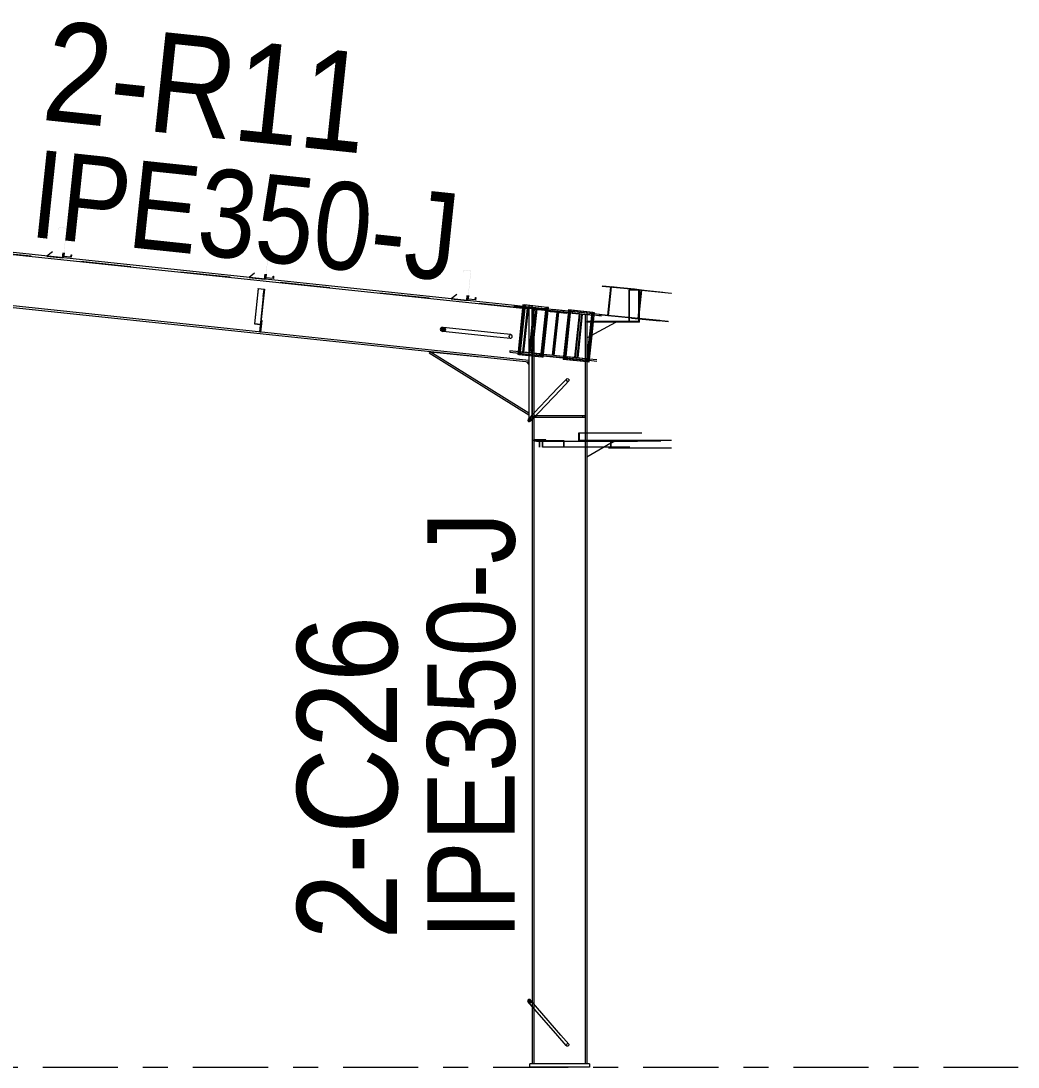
# Model space of a CAD drawing. Header units: millimetres. Extents: x -88 to 735, y -128 to 446.
# Drawn here: x 547.12 to 586.98, y 12.5 to 54.31 of the extents above; entities that cross this region are included whole.
import ezdxf

# ---------------------------------------------------------------- set-up
doc = ezdxf.new("R2010")
doc.units = ezdxf.units.MM
for name, pattern in [('XKITLINE00', [0]), ('XKITLINE02', [4, 2, -2]), ('XKITLINE03', [6, 3, -1, 1, -1])]:
    doc.linetypes.add(name, pattern=pattern)
for name, color, linetype, lineweight in [('Part', 2, 'Continuous', 0), ('PartMark', 7, 'Continuous', 0), ('S-grid', 1, 'Continuous', 0)]:
    doc.layers.add(name, color=color, linetype=linetype, lineweight=lineweight)
doc.styles.add('ARIAL', font='ARIAL.TTF')

# ---------------------------------------------------------------- blocks, each defined once
blk = doc.blocks.new('*A3')
at = {"layer": 'Part'}
blk.add_hatch(color=3, dxfattribs=at).paths.add_polyline_path([(549.124, 44.879), (549.133, 44.961), (549.144, 44.96), (549.134, 44.867), (548.824, 44.899), (548.942, 46.02), (548.653, 46.05), (548.645, 45.968), (548.633, 45.969), (548.643, 46.062), (548.954, 46.03), (548.836, 44.909)], flags=17)
blk = doc.blocks.new('*A4')
at = {"layer": 'Part'}
blk.add_hatch(color=3, dxfattribs=at).paths.add_polyline_path([(557.205, 44.027), (557.213, 44.109), (557.224, 44.108), (557.215, 44.014), (556.904, 44.047), (557.022, 45.167), (556.733, 45.198), (556.725, 45.116), (556.714, 45.117), (556.723, 45.21), (557.034, 45.177), (556.916, 44.057)], flags=17)
blk = doc.blocks.new('*A5')
at = {"layer": 'Part'}
blk.add_hatch(color=3, dxfattribs=at).paths.add_polyline_path([(565.285, 43.175), (565.293, 43.257), (565.305, 43.255), (565.295, 43.162), (564.984, 43.195), (565.102, 44.315), (564.814, 44.345), (564.805, 44.263), (564.794, 44.265), (564.804, 44.358), (565.114, 44.325), (564.996, 43.205)], flags=17)
blk = doc.blocks.new('*A6')
at = {"layer": 'Part'}
blk.add_hatch(color=3, dxfattribs=at).paths.add_polyline_path([(556.606, 43.603), (556.607, 43.618), (556.856, 43.592), (556.824, 43.291), (556.812, 43.292), (556.842, 43.578)], flags=17)
blk = doc.blocks.new('*A7')
at = {"layer": 'Part'}
blk.add_hatch(color=3, dxfattribs=at).paths.add_polyline_path([(568.571, 37.519), (568.571, 37.531), (568.842, 37.531), (568.842, 37.281), (568.829, 37.281), (568.829, 37.519)], flags=17)
blk = doc.blocks.new('*A8')
at = {"layer": 'Part'}
blk.add_hatch(color=3, dxfattribs=at).paths.add_polyline_path([(566.852, 42.878), (566.858, 42.934), (567.924, 42.822), (567.919, 42.766), (567.409, 42.82), (567.224, 41.067), (567.734, 41.013), (567.728, 40.957), (566.662, 41.07), (566.667, 41.126), (567.177, 41.072), (567.362, 42.825)], flags=17)
blk = doc.blocks.new('*A208')
at = {"layer": 'Part'}
blk.add_hatch(color=3, dxfattribs=at).paths.add_polyline_path([(570.362, 43.702), (570.364, 43.715), (570.719, 43.678), (570.598, 42.528), (570.243, 42.565), (570.244, 42.577), (570.585, 42.542), (570.704, 43.667)], flags=17)
blk = doc.blocks.new('*A209')
at = {"layer": 'Part'}
blk.add_hatch(color=3, dxfattribs=at).paths.add_polyline_path([(567.445, 38.43), (567.498, 38.427), (567.523, 38.385), (567.506, 38.33), (567.458, 38.294), (567.406, 38.297), (567.381, 38.339), (567.397, 38.394)], flags=17)
blk = doc.blocks.new('*A210')
at = {"layer": 'Part'}
blk.add_hatch(color=3, dxfattribs=at).paths.add_polyline_path([(567.472, 15.197), (567.515, 15.151), (567.52, 15.096), (567.485, 15.063), (567.431, 15.072), (567.389, 15.118), (567.383, 15.174), (567.418, 15.207)], flags=17)
blk = doc.blocks.new('*A213')
at = {"layer": 'Part'}
blk.add_hatch(color=3, dxfattribs=at).paths.add_polyline_path([(564.057, 42.041), (564.094, 42.008), (564.105, 41.968), (564.086, 41.931), (564.043, 41.906), (563.987, 41.902), (563.933, 41.918), (563.896, 41.951), (563.885, 41.991), (563.904, 42.028), (563.947, 42.053), (564.003, 42.057)], flags=17)
blk = doc.blocks.new('*A217')
at = {"layer": 'Part'}
blk.add_hatch(color=3, dxfattribs=at).paths.add_polyline_path([(569.433, 37.832), (569.433, 37.542), (570.719, 37.542), (570.719, 37.23), (570.612, 37.23), (570.612, 37.241), (570.706, 37.241), (570.706, 37.531), (569.42, 37.531), (569.42, 37.844), (569.527, 37.844), (569.527, 37.832)], flags=17)
blk = doc.blocks.new('*A218')
at = {"layer": 'Part'}
blk.add_hatch(color=3, dxfattribs=at).paths.add_polyline_path([(569.433, 37.832), (569.433, 37.542), (570.719, 37.542), (570.719, 37.23), (570.612, 37.23), (570.612, 37.241), (570.706, 37.241), (570.706, 37.531), (569.42, 37.531), (569.42, 37.844), (569.527, 37.844), (569.527, 37.832)], flags=17)
blk = doc.blocks.new('*A219')
at = {"layer": 'Part'}
blk.add_hatch(color=3, dxfattribs=at).paths.add_polyline_path([(565.285, 43.175), (565.293, 43.257), (565.305, 43.255), (565.295, 43.162), (564.984, 43.195), (565.102, 44.315), (564.814, 44.345), (564.805, 44.263), (564.794, 44.265), (564.804, 44.358), (565.114, 44.325), (564.996, 43.205)], flags=17)
blk = doc.blocks.new('*A220')
at = {"layer": 'Part'}
blk.add_hatch(color=3, dxfattribs=at).paths.add_polyline_path([(557.205, 44.027), (557.213, 44.109), (557.224, 44.108), (557.215, 44.014), (556.904, 44.047), (557.022, 45.167), (556.733, 45.198), (556.725, 45.116), (556.714, 45.117), (556.723, 45.21), (557.034, 45.177), (556.916, 44.057)], flags=17)
blk = doc.blocks.new('*A221')
at = {"layer": 'Part'}
blk.add_hatch(color=3, dxfattribs=at).paths.add_polyline_path([(549.124, 44.879), (549.133, 44.961), (549.144, 44.96), (549.134, 44.867), (548.824, 44.899), (548.942, 46.02), (548.653, 46.05), (548.645, 45.968), (548.633, 45.969), (548.643, 46.062), (548.954, 46.03), (548.836, 44.909)], flags=17)
blk = doc.blocks.new('*A627')
at = {"layer": 'S-grid', "color": 1, "linetype": 'XKITLINE03', "lineweight": 0}
blk.add_line((-10, 12.5), (586.98, 12.5), dxfattribs=at)
blk = doc.blocks.new('*A635')
at = {"layer": 'Part', "color": 2, "linetype": 'XKITLINE00', "lineweight": 0}
for p, q in [((548.824, 44.899), (548.838, 45.036)), ((549.134, 44.867), (548.824, 44.899)), ((548.849, 45.035), (548.836, 44.909)), ((548.836, 44.909), (549.124, 44.879)), ((549.124, 44.879), (549.133, 44.961)), ((549.133, 44.961), (549.144, 44.96)), ((549.144, 44.96), (549.134, 44.867))]:
    blk.add_line(p, q, dxfattribs=at)
blk = doc.blocks.new('*A636')
at = {"layer": 'Part', "color": 2, "linetype": 'XKITLINE00', "lineweight": 0}
for p, q in [((556.904, 44.047), (556.918, 44.184)), ((557.215, 44.014), (556.904, 44.047)), ((556.929, 44.183), (556.916, 44.057)), ((556.916, 44.057), (557.205, 44.027)), ((557.205, 44.027), (557.213, 44.109)), ((557.213, 44.109), (557.224, 44.108)), ((557.224, 44.108), (557.215, 44.014))]:
    blk.add_line(p, q, dxfattribs=at)
blk = doc.blocks.new('*A637')
at = {"layer": 'Part', "color": 7, "linetype": 'XKITLINE02', "lineweight": 0}
for p, q in [((567.562, 42.797), (567.562, 40.912)), ((569.681, 42.574), (567.562, 42.797)), ((567.631, 42.79), (567.631, 40.905)), ((567.562, 38.567), (567.562, 38.389)), ((567.631, 38.638), (567.631, 38.461)), ((569.681, 37.844), (569.681, 37.531)), ((569.75, 37.844), (569.75, 37.531)), ((567.562, 15.096), (567.562, 14.918)), ((567.631, 15.017), (567.631, 14.839)), ((569.75, 12.625), (567.562, 12.625))]:
    blk.add_line(p, q, dxfattribs=at)
at = {"layer": 'Part', "color": 2, "linetype": 'XKITLINE00', "lineweight": 0}
for p, q in [((569.681, 42.574), (569.681, 37.844)), ((569.75, 42.567), (569.681, 42.574)), ((569.75, 42.567), (569.75, 37.844)), ((567.562, 40.912), (567.562, 38.567)), ((567.631, 40.905), (567.631, 38.638)), ((567.562, 38.389), (567.562, 15.096)), ((567.631, 38.461), (567.631, 15.017)), ((569.681, 37.531), (569.681, 12.625)), ((569.75, 37.531), (569.75, 12.625)), ((567.562, 14.918), (567.562, 12.625)), ((567.631, 14.839), (567.631, 12.625))]:
    blk.add_line(p, q, dxfattribs=at)
blk = doc.blocks.new('*A638')
at = {"layer": 'Part', "color": 2, "linetype": 'XKITLINE00', "lineweight": 0}
for p, q in [((569.84375, 12.625), (567.46875, 12.625)), ((567.46875, 12.5), (567.46875, 12.625)), ((569.84375, 12.625), (569.84375, 12.5)), ((569.84375, 12.5), (567.46875, 12.5))]:
    blk.add_line(p, q, dxfattribs=at)
blk = doc.blocks.new('*A639')
at = {"layer": 'Part', "color": 2, "linetype": 'XKITLINE00', "lineweight": 0}
for p, q in [((564.984, 43.195), (564.998, 43.332)), ((565.295, 43.162), (564.984, 43.195)), ((565.01, 43.33), (564.996, 43.205)), ((564.996, 43.205), (565.285, 43.175)), ((565.285, 43.175), (565.293, 43.257)), ((565.293, 43.257), (565.305, 43.255)), ((565.305, 43.255), (565.295, 43.162))]:
    blk.add_line(p, q, dxfattribs=at)
blk = doc.blocks.new('*A640')
at = {"layer": 'Part', "color": 7, "linetype": 'XKITLINE02', "lineweight": 0}
for p, q in [((556.703, 42.14), (556.724, 42.344)), ((556.706, 41.875), (556.675, 41.878)), ((556.685, 41.971), (556.716, 41.968))]:
    blk.add_line(p, q, dxfattribs=at)
at = {"layer": 'Part', "color": 2, "linetype": 'XKITLINE00', "lineweight": 0}
for p, q in [((556.755, 42.341), (556.706, 41.875)), ((556.724, 42.344), (556.755, 42.341)), ((556.675, 41.878), (556.703, 42.14))]:
    blk.add_line(p, q, dxfattribs=at)
blk = doc.blocks.new('*A641')
at = {"layer": 'Part', "color": 7, "linetype": 'XKITLINE02', "lineweight": 0}
for p, q in [((556.724, 42.344), (556.675, 41.878)), ((556.706, 41.875), (556.755, 42.341)), ((556.755, 42.341), (556.724, 42.344)), ((556.675, 41.878), (556.706, 41.875)), ((556.685, 41.971), (556.716, 41.968))]:
    blk.add_line(p, q, dxfattribs=at)
blk = doc.blocks.new('*A642')
at = {"layer": 'Part', "color": 7, "linetype": 'XKITLINE02', "lineweight": 0}
for p, q in [((556.607, 43.618), (556.458, 42.207)), ((556.842, 43.578), (556.674, 41.987)), ((556.686, 41.986), (556.856, 43.592)), ((556.458, 42.207), (556.694, 42.182)), ((556.459, 42.218), (556.708, 42.191)), ((556.674, 41.987), (556.686, 41.986))]:
    blk.add_line(p, q, dxfattribs=at)
blk = doc.blocks.new('*A643')
at = {"layer": 'Part', "color": 2, "linetype": 'XKITLINE00', "lineweight": 0}
for p, q in [((556.606, 43.603), (556.458, 42.207)), ((556.606, 43.603), (556.607, 43.618)), ((556.842, 43.578), (556.606, 43.603)), ((556.607, 43.618), (556.856, 43.592)), ((556.856, 43.592), (556.703, 42.14)), ((556.812, 43.292), (556.842, 43.578)), ((556.812, 43.292), (556.674, 41.987)), ((556.812, 43.292), (556.824, 43.291)), ((556.458, 42.207), (556.694, 42.182)), ((556.674, 41.987), (556.686, 41.986))]:
    blk.add_line(p, q, dxfattribs=at)
at = {"layer": 'Part', "color": 7, "linetype": 'XKITLINE02', "lineweight": 0}
for p, q in [((556.459, 42.218), (556.708, 42.191)), ((556.686, 41.986), (556.703, 42.14))]:
    blk.add_line(p, q, dxfattribs=at)
blk = doc.blocks.new('*A644')
at = {"layer": 'Part', "color": 2, "linetype": 'XKITLINE00', "lineweight": 0}
blk.add_line((556.464, 44.232), (556.245, 44.054), dxfattribs=at)
at = {"layer": 'Part', "color": 7, "linetype": 'XKITLINE02', "lineweight": 0}
for p, q in [((556.245, 44.054), (556.866, 43.988)), ((556.866, 43.988), (556.887, 44.187))]:
    blk.add_line(p, q, dxfattribs=at)
blk = doc.blocks.new('*A645')
at = {"layer": 'Part', "color": 2, "linetype": 'XKITLINE00', "lineweight": 0}
for p, q in [((556.887, 44.187), (556.866, 43.988)), ((556.904, 44.047), (556.897, 43.985))]:
    blk.add_line(p, q, dxfattribs=at)
at = {"layer": 'Part', "color": 7, "linetype": 'XKITLINE02', "lineweight": 0}
for p, q in [((556.897, 43.985), (556.866, 43.988)), ((556.904, 44.047), (556.918, 44.184))]:
    blk.add_line(p, q, dxfattribs=at)
blk = doc.blocks.new('*A646')
at = {"layer": 'Part', "color": 2, "linetype": 'XKITLINE00', "lineweight": 0}
for p, q in [((563.485, 41.091), (563.448, 41.032)), ((567.425, 38.55), (563.448, 41.032)), ((567.425, 38.631), (563.485, 41.091)), ((567.334, 40.685), (567.425, 40.584))]:
    blk.add_line(p, q, dxfattribs=at)
at = {"layer": 'Part', "color": 7, "linetype": 'XKITLINE02', "lineweight": 0}
for p, q in [((563.485, 41.091), (567.334, 40.685)), ((567.425, 40.584), (567.425, 38.55))]:
    blk.add_line(p, q, dxfattribs=at)
blk = doc.blocks.new('*A647')
at = {"layer": 'Part', "color": 7, "linetype": 'XKITLINE02', "lineweight": 0}
for p, q in [((567.425, 42.937), (567.425, 40.744)), ((567.425, 42.937), (567.428, 42.937)), ((567.428, 42.937), (567.425, 42.937)), ((567.55, 42.924), (567.55, 40.913)), ((567.55, 38.554), (567.55, 38.437)), ((567.55, 38.437), (567.438, 38.437))]:
    blk.add_line(p, q, dxfattribs=at)
at = {"layer": 'Part', "color": 2, "linetype": 'XKITLINE00', "lineweight": 0}
for p, q in [((567.428, 42.937), (567.55, 42.937)), ((567.55, 42.937), (567.55, 42.924)), ((567.425, 40.926), (567.425, 38.437)), ((567.55, 40.913), (567.55, 38.554)), ((567.438, 38.437), (567.425, 38.437))]:
    blk.add_line(p, q, dxfattribs=at)
blk = doc.blocks.new('*A648')
at = {"layer": 'Part', "color": 7, "linetype": 'XKITLINE02', "lineweight": 0}
for p, q in [((567.241, 42.957), (567.032, 40.968)), ((567.077, 40.963), (567.287, 42.952)), ((568.159, 42.86), (567.241, 42.957)), ((567.949, 40.871), (567.032, 40.968))]:
    blk.add_line(p, q, dxfattribs=at)
at = {"layer": 'Part', "color": 2, "linetype": 'XKITLINE00', "lineweight": 0}
for p, q in [((567.955, 40.87), (568.165, 42.859)), ((568.001, 40.866), (568.211, 42.855)), ((568.211, 42.855), (568.159, 42.86)), ((568.001, 40.866), (567.949, 40.871))]:
    blk.add_line(p, q, dxfattribs=at)
blk = doc.blocks.new('*A649')
at = {"layer": 'Part', "color": 2, "linetype": 'XKITLINE00', "lineweight": 0}
for p, q in [((567.178, 42.844), (566.993, 41.091)), ((567.19, 42.962), (567.184, 42.9)), ((568.159, 42.86), (567.19, 42.962)), ((567.904, 40.876), (568.114, 42.865)), ((567.949, 40.871), (568.159, 42.86)), ((566.987, 41.035), (566.98, 40.973)), ((567.949, 40.871), (566.98, 40.973))]:
    blk.add_line(p, q, dxfattribs=at)
at = {"layer": 'Part', "color": 7, "linetype": 'XKITLINE02', "lineweight": 0}
for p, q in [((567.026, 40.968), (567.235, 42.957)), ((567.184, 42.9), (567.178, 42.844)), ((566.993, 41.091), (566.987, 41.035))]:
    blk.add_line(p, q, dxfattribs=at)
blk = doc.blocks.new('*A650')
at = {"layer": 'Part', "color": 2, "linetype": 'XKITLINE00', "lineweight": 0}
for p, q in [((568.1, 37.562), (567.631, 37.562)), ((567.866, 37.531), (567.631, 37.531)), ((568.1, 37.531), (568.1, 37.562))]:
    blk.add_line(p, q, dxfattribs=at)
at = {"layer": 'Part', "color": 7, "linetype": 'XKITLINE02', "lineweight": 0}
for p, q in [((567.631, 37.531), (567.631, 37.562)), ((567.725, 37.531), (567.725, 37.562)), ((568.1, 37.531), (567.866, 37.531))]:
    blk.add_line(p, q, dxfattribs=at)
blk = doc.blocks.new('*A651')
at = {"layer": 'Part', "color": 7, "linetype": 'XKITLINE02', "lineweight": 0}
for p, q in [((568.1, 37.562), (567.631, 37.562)), ((567.631, 37.562), (567.631, 37.531)), ((567.631, 37.531), (568.1, 37.531)), ((567.725, 37.531), (567.725, 37.562)), ((568.1, 37.531), (568.1, 37.562))]:
    blk.add_line(p, q, dxfattribs=at)
blk = doc.blocks.new('*A652')
at = {"layer": 'Part', "color": 7, "linetype": 'XKITLINE02', "lineweight": 0}
for p, q in [((567.328, 42.828), (567.334, 42.884)), ((568.198, 42.737), (567.328, 42.828)), ((568.204, 42.792), (567.334, 42.884)), ((567.534, 41.034), (567.718, 42.787)), ((567.569, 41.031), (567.754, 42.783)), ((567.743, 42.785), (567.748, 42.84)), ((568.144, 42.742), (568.15, 42.798)), ((568.249, 42.693), (568.253, 42.731)), ((568.295, 42.689), (568.249, 42.693)), ((568.372, 40.946), (568.553, 42.661)), ((567.144, 41.075), (567.138, 41.02)), ((567.138, 41.02), (568.007, 40.928)), ((568.013, 40.984), (567.144, 41.075)), ((567.857, 40.944), (567.862, 41)), ((567.953, 40.934), (567.959, 40.989))]:
    blk.add_line(p, q, dxfattribs=at)
at = {"layer": 'Part', "color": 2, "linetype": 'XKITLINE00', "lineweight": 0}
for p, q in [((568.809, 42.672), (568.198, 42.737)), ((568.815, 42.728), (568.204, 42.792)), ((568.295, 42.689), (568.299, 42.726)), ((568.6, 42.656), (568.295, 42.689)), ((568.419, 40.941), (568.6, 42.656)), ((568.809, 42.672), (568.815, 42.728)), ((568.929, 40.887), (568.013, 40.984)), ((568.923, 40.831), (568.007, 40.928)), ((568.929, 40.887), (568.923, 40.831))]:
    blk.add_line(p, q, dxfattribs=at)
blk = doc.blocks.new('*A653')
at = {"layer": 'Part', "color": 7, "linetype": 'XKITLINE02', "lineweight": 0}
for p, q in [((568.382, 42.774), (568.376, 42.718)), ((568.376, 42.718), (569.751, 42.573)), ((569.757, 42.629), (568.382, 42.774)), ((568.397, 40.943), (568.578, 42.659)), ((568.443, 40.938), (568.624, 42.654)), ((568.929, 42.622), (568.578, 42.659)), ((568.882, 42.627), (568.886, 42.664)), ((568.932, 42.659), (568.929, 42.622)), ((569.055, 42.646), (569.061, 42.702)), ((569.442, 42.605), (569.448, 42.661)), ((569.26, 40.852), (569.445, 42.605)), ((569.295, 40.848), (569.48, 42.601)), ((567.887, 40.997), (567.881, 40.941)), ((569.685, 40.807), (567.887, 40.997)), ((567.881, 40.941), (569.679, 40.751)), ((568.864, 40.837), (568.87, 40.893)), ((568.947, 40.829), (568.953, 40.885)), ((569.679, 40.751), (569.685, 40.807))]:
    blk.add_line(p, q, dxfattribs=at)
at = {"layer": 'Part', "color": 2, "linetype": 'XKITLINE00', "lineweight": 0}
for p, q in [((569.87, 42.56), (569.751, 42.573)), ((569.876, 42.616), (569.757, 42.629)), ((569.87, 42.56), (569.876, 42.616))]:
    blk.add_line(p, q, dxfattribs=at)
blk = doc.blocks.new('*A654')
at = {"layer": 'Part', "color": 2, "linetype": 'XKITLINE00', "lineweight": 0}
for p, q in [((567.756, 37.531), (567.756, 37.519)), ((567.756, 37.519), (568.571, 37.519)), ((568.842, 37.531), (567.866, 37.531)), ((567.975, 37.281), (567.975, 37.519)), ((568.842, 37.281), (567.975, 37.281)), ((568.571, 37.519), (568.571, 37.531)), ((568.829, 37.519), (568.571, 37.519)), ((568.829, 37.281), (568.829, 37.519)), ((568.842, 37.281), (568.842, 37.531))]:
    blk.add_line(p, q, dxfattribs=at)
at = {"layer": 'Part', "color": 7, "linetype": 'XKITLINE02', "lineweight": 0}
for p, q in [((567.866, 37.531), (567.756, 37.531)), ((567.987, 37.281), (567.987, 37.531))]:
    blk.add_line(p, q, dxfattribs=at)
blk = doc.blocks.new('*A655')
at = {"layer": 'Part', "color": 7, "linetype": 'XKITLINE02', "lineweight": 0}
for p, q in [((567.734, 37.531), (567.734, 37.519)), ((571.466, 37.531), (567.734, 37.531)), ((567.734, 37.519), (571.44, 37.519)), ((567.851, 37.519), (567.851, 37.281)), ((567.851, 37.281), (567.857, 37.281)), ((570.452, 37.281), (567.851, 37.281)), ((567.857, 37.281), (567.857, 37.531)), ((571.466, 37.281), (570.706, 37.281))]:
    blk.add_line(p, q, dxfattribs=at)
at = {"layer": 'Part', "color": 2, "linetype": 'XKITLINE00', "lineweight": 0}
blk.add_line((570.706, 37.281), (570.452, 37.281), dxfattribs=at)
blk = doc.blocks.new('*A656')
at = {"layer": 'Part', "color": 7, "linetype": 'XKITLINE02', "lineweight": 0}
for p, q in [((567.569, 42.859), (567.563, 42.797)), ((567.563, 42.797), (568.298, 42.72)), ((568.815, 42.728), (567.569, 42.859))]:
    blk.add_line(p, q, dxfattribs=at)
at = {"layer": 'Part', "color": 2, "linetype": 'XKITLINE00', "lineweight": 0}
for p, q in [((569.75, 42.567), (568.298, 42.72)), ((569.757, 42.629), (568.815, 42.728)), ((569.75, 42.567), (569.757, 42.629))]:
    blk.add_line(p, q, dxfattribs=at)
blk = doc.blocks.new('*A657')
at = {"layer": 'Part', "color": 7, "linetype": 'XKITLINE02', "lineweight": 0}
for p, q in [((567.631, 38.464), (567.631, 38.527)), ((567.694, 38.527), (567.631, 38.527)), ((567.725, 38.464), (567.725, 38.527)), ((569.587, 38.464), (569.587, 38.527)), ((569.681, 38.527), (569.681, 38.464)), ((567.634, 38.464), (567.631, 38.464))]:
    blk.add_line(p, q, dxfattribs=at)
at = {"layer": 'Part', "color": 2, "linetype": 'XKITLINE00', "lineweight": 0}
for p, q in [((569.681, 38.527), (567.694, 38.527)), ((569.681, 38.464), (567.634, 38.464))]:
    blk.add_line(p, q, dxfattribs=at)
blk = doc.blocks.new('*A658')
at = {"layer": 'Part', "color": 7, "linetype": 'XKITLINE02', "lineweight": 0}
for p, q in [((569.681, 38.527), (567.631, 38.527)), ((567.631, 38.527), (567.631, 38.464)), ((567.725, 38.464), (567.725, 38.527)), ((569.587, 38.464), (569.587, 38.527)), ((569.681, 38.464), (569.681, 38.527)), ((569.681, 38.464), (567.631, 38.464))]:
    blk.add_line(p, q, dxfattribs=at)
blk = doc.blocks.new('*A659')
at = {"layer": 'Part', "color": 7, "linetype": 'XKITLINE02', "lineweight": 0}
for p, q in [((569.006, 42.708), (568.803, 40.781)), ((568.848, 40.776), (569.058, 42.765)), ((569.898, 42.298), (569.833, 41.687)), ((569.943, 42.298), (569.882, 41.714)), ((569.75, 40.681), (568.803, 40.781)), ((569.75, 40.9), (569.727, 40.684))]:
    blk.add_line(p, q, dxfattribs=at)
at = {"layer": 'Part', "color": 2, "linetype": 'XKITLINE00', "lineweight": 0}
for p, q in [((569.013, 42.77), (569.006, 42.708)), ((569.013, 42.77), (569.982, 42.668)), ((569.937, 42.672), (569.898, 42.298)), ((569.982, 42.668), (569.943, 42.298)), ((569.833, 41.687), (569.75, 40.9)), ((569.882, 41.714), (569.772, 40.679)), ((569.772, 40.679), (569.75, 40.681))]:
    blk.add_line(p, q, dxfattribs=at)
blk = doc.blocks.new('*A660')
at = {"layer": 'Part', "color": 7, "linetype": 'XKITLINE02', "lineweight": 0}
for p, q in [((568.855, 40.776), (569.064, 42.765)), ((568.9, 40.771), (569.11, 42.76)), ((569.064, 42.765), (569.982, 42.668)), ((569.949, 42.298), (569.888, 41.717)), ((569.995, 42.298), (569.937, 41.744)), ((569.772, 40.679), (568.855, 40.776))]:
    blk.add_line(p, q, dxfattribs=at)
at = {"layer": 'Part', "color": 2, "linetype": 'XKITLINE00', "lineweight": 0}
for p, q in [((569.988, 42.667), (569.949, 42.298)), ((569.982, 42.668), (570.033, 42.662)), ((570.033, 42.662), (569.995, 42.298)), ((569.888, 41.717), (569.778, 40.678)), ((569.937, 41.744), (569.824, 40.673)), ((569.824, 40.673), (569.772, 40.679))]:
    blk.add_line(p, q, dxfattribs=at)
blk = doc.blocks.new('*A661')
at = {"layer": 'Part', "color": 7, "linetype": 'XKITLINE02', "lineweight": 0}
for p, q in [((571.765, 37.531), (569.75, 37.531)), ((569.75, 37.531), (569.75, 37.5)), ((571.765, 37.5), (570.706, 37.5)), ((570.732, 37.5), (570.732, 37.531)), ((571.372, 37.5), (571.372, 37.531)), ((571.765, 37.5), (571.765, 37.531))]:
    blk.add_line(p, q, dxfattribs=at)
at = {"layer": 'Part', "color": 2, "linetype": 'XKITLINE00', "lineweight": 0}
for p, q in [((570.706, 37.5), (569.75, 37.5)), ((570.523, 37.5), (570.523, 37.531))]:
    blk.add_line(p, q, dxfattribs=at)
blk = doc.blocks.new('*A662')
at = {"layer": 'Part', "color": 7, "linetype": 'XKITLINE02', "lineweight": 0}
for p, q in [((569.75, 37.5), (569.75, 36.875)), ((570.831, 37.5), (569.75, 37.5)), ((570.706, 37.428), (570.831, 37.5))]:
    blk.add_line(p, q, dxfattribs=at)
at = {"layer": 'Part', "color": 2, "linetype": 'XKITLINE00', "lineweight": 0}
blk.add_line((570.706, 37.428), (569.75, 36.875), dxfattribs=at)
blk = doc.blocks.new('*A663')
at = {"layer": 'Part', "color": 2, "linetype": 'XKITLINE00', "lineweight": 0}
for p, q in [((571.847, 43.545), (571.427, 43.545)), ((571.427, 43.545), (571.427, 42.298)), ((571.454, 42.298), (571.454, 43.545)), ((571.847, 42.298), (571.847, 43.545)), ((571.427, 42.298), (571.847, 42.298))]:
    blk.add_line(p, q, dxfattribs=at)
at = {"layer": 'Part', "color": 7, "linetype": 'XKITLINE02', "lineweight": 0}
blk.add_line((571.82, 42.298), (571.82, 43.545), dxfattribs=at)
blk = doc.blocks.new('*A664')
at = {"layer": 'Part', "color": 2, "linetype": 'XKITLINE00', "lineweight": 0}
blk.add_line((569.75, 41.642), (570.898, 42.267), dxfattribs=at)
at = {"layer": 'Part', "color": 7, "linetype": 'XKITLINE02', "lineweight": 0}
for p, q in [((569.75, 42.267), (569.75, 41.642)), ((570.898, 42.267), (569.75, 42.267)), ((570.898, 42.267), (570.898, 42.267)), ((570.898, 42.267), (570.898, 42.267))]:
    blk.add_line(p, q, dxfattribs=at)
blk = doc.blocks.new('*A665')
at = {"layer": 'Part', "color": 2, "linetype": 'XKITLINE00', "lineweight": 0}
for p, q in [((571.847, 42.298), (569.75, 42.298)), ((571.847, 42.267), (569.75, 42.267)), ((570.523, 42.267), (570.523, 42.298)), ((571.454, 42.267), (571.454, 42.298)), ((571.847, 42.267), (571.847, 42.298))]:
    blk.add_line(p, q, dxfattribs=at)
at = {"layer": 'Part', "color": 7, "linetype": 'XKITLINE02', "lineweight": 0}
for p, q in [((569.75, 42.298), (569.75, 42.267)), ((569.75, 42.267), (569.75, 42.298)), ((570.732, 42.267), (570.732, 42.298))]:
    blk.add_line(p, q, dxfattribs=at)
blk = doc.blocks.new('*A666')
at = {"layer": 'Part', "color": 2, "linetype": 'XKITLINE00', "lineweight": 0}
for p, q in [((564.967, 43.335), (564.946, 43.136)), ((564.984, 43.195), (564.977, 43.133))]:
    blk.add_line(p, q, dxfattribs=at)
at = {"layer": 'Part', "color": 7, "linetype": 'XKITLINE02', "lineweight": 0}
for p, q in [((564.977, 43.133), (564.946, 43.136)), ((564.984, 43.195), (564.998, 43.332))]:
    blk.add_line(p, q, dxfattribs=at)
blk = doc.blocks.new('*A667')
at = {"layer": 'Part', "color": 2, "linetype": 'XKITLINE00', "lineweight": 0}
blk.add_line((564.545, 43.38), (564.325, 43.202), dxfattribs=at)
at = {"layer": 'Part', "color": 7, "linetype": 'XKITLINE02', "lineweight": 0}
for p, q in [((564.325, 43.202), (564.946, 43.136)), ((564.946, 43.136), (564.967, 43.335))]:
    blk.add_line(p, q, dxfattribs=at)
blk = doc.blocks.new('*A668')
at = {"layer": 'Part', "color": 2, "linetype": 'XKITLINE00', "lineweight": 0}
for p, q in [((566.852, 42.878), (566.858, 42.934)), ((567.362, 42.825), (566.852, 42.878)), ((566.858, 42.934), (568.053, 42.808)), ((567.362, 42.825), (567.177, 41.072)), ((567.224, 41.067), (567.409, 42.82)), ((568.047, 42.752), (567.409, 42.82)), ((567.472, 41.041), (567.657, 42.794)), ((567.919, 42.766), (567.924, 42.822)), ((568.053, 42.808), (568.047, 42.752)), ((566.667, 41.126), (566.662, 41.07)), ((566.662, 41.07), (567.856, 40.944)), ((567.177, 41.072), (566.667, 41.126)), ((567.862, 41), (567.224, 41.067)), ((567.728, 40.957), (567.734, 41.013)), ((567.856, 40.944), (567.862, 41))]:
    blk.add_line(p, q, dxfattribs=at)
at = {"layer": 'Part', "color": 7, "linetype": 'XKITLINE02', "lineweight": 0}
for p, q in [((567.232, 42.838), (567.238, 42.894)), ((567.409, 42.82), (567.362, 42.825)), ((567.437, 41.044), (567.622, 42.797)), ((567.041, 41.03), (567.047, 41.086)), ((567.177, 41.072), (567.224, 41.067)), ((567.856, 40.944), (567.728, 40.957))]:
    blk.add_line(p, q, dxfattribs=at)
blk = doc.blocks.new('*A1037')
at = {"layer": 'Part', "color": 2, "linetype": 'XKITLINE00', "lineweight": 0}
for p, q in [((566.858, 42.934), (520.325, 47.843)), ((520.325, 47.773), (567.176, 42.832)), ((567.425, 40.744), (520.325, 45.712)), ((567.425, 40.675), (520.325, 45.643))]:
    blk.add_line(p, q, dxfattribs=at)
at = {"layer": 'Part', "color": 7, "linetype": 'XKITLINE02', "lineweight": 0}
for p, q in [((520.325, 47.843), (520.325, 45.643)), ((567.425, 42.805), (520.325, 47.773)), ((567.425, 42.875), (566.858, 42.934)), ((567.425, 42.875), (567.425, 40.675))]:
    blk.add_line(p, q, dxfattribs=at)
blk = doc.blocks.new('*A1069')
at = {"layer": 'Part', "color": 2, "linetype": 'XKITLINE00', "lineweight": 0}
blk.add_line((548.384, 45.084), (548.164, 44.906), dxfattribs=at)
at = {"layer": 'Part', "color": 7, "linetype": 'XKITLINE02', "lineweight": 0}
for p, q in [((548.164, 44.906), (548.786, 44.841)), ((548.786, 44.841), (548.807, 45.039))]:
    blk.add_line(p, q, dxfattribs=at)
blk = doc.blocks.new('*A1070')
at = {"layer": 'Part', "color": 2, "linetype": 'XKITLINE00', "lineweight": 0}
for p, q in [((548.807, 45.039), (548.786, 44.841)), ((548.824, 44.899), (548.817, 44.837))]:
    blk.add_line(p, q, dxfattribs=at)
at = {"layer": 'Part', "color": 7, "linetype": 'XKITLINE02', "lineweight": 0}
for p, q in [((548.817, 44.837), (548.786, 44.841)), ((548.824, 44.899), (548.838, 45.036))]:
    blk.add_line(p, q, dxfattribs=at)
blk = doc.blocks.new('*A1278')
at = {"layer": 'Part', "color": 7, "linetype": 'XKITLINE02', "lineweight": 0}
for p, q in [((571.655, 43.583), (571.654, 43.572)), ((571.654, 43.572), (571.915, 43.544)), ((572.777, 43.456), (571.654, 43.572)), ((571.915, 43.544), (571.796, 42.419)), ((573.119, 43.42), (571.915, 43.544)), ((571.847, 42.795), (571.806, 42.405)), ((571.536, 42.446), (571.534, 42.434)), ((571.534, 42.434), (571.806, 42.405)), ((571.534, 42.434), (572.657, 42.318)), ((571.796, 42.419), (571.536, 42.446)), ((572.659, 42.331), (571.536, 42.446)), ((573, 42.295), (571.796, 42.419)), ((571.847, 42.401), (571.806, 42.405))]:
    blk.add_line(p, q, dxfattribs=at)
at = {"layer": 'Part', "color": 2, "linetype": 'XKITLINE00', "lineweight": 0}
for p, q in [((571.927, 43.555), (571.655, 43.584)), ((571.655, 43.584), (571.655, 43.583)), ((571.655, 43.584), (572.779, 43.468)), ((571.927, 43.555), (571.847, 42.795)), ((571.927, 43.555), (573.134, 43.431)), ((573.013, 42.281), (571.847, 42.401))]:
    blk.add_line(p, q, dxfattribs=at)
blk = doc.blocks.new('*A1279')
at = {"layer": 'Part', "color": 2, "linetype": 'XKITLINE00', "lineweight": 0}
for p, q in [((570.362, 43.702), (570.364, 43.715)), ((570.704, 43.667), (570.362, 43.702)), ((571.655, 43.584), (570.364, 43.715)), ((570.364, 43.715), (570.719, 43.678)), ((570.585, 42.542), (570.704, 43.667)), ((570.719, 43.678), (570.598, 42.528)), ((571.927, 43.555), (570.719, 43.678)), ((571.655, 43.584), (571.927, 43.555)), ((571.927, 43.555), (571.847, 42.792)), ((570.243, 42.565), (570.244, 42.577)), ((570.598, 42.528), (570.243, 42.565)), ((570.585, 42.543), (570.244, 42.577)), ((570.244, 42.577), (570.585, 42.542)), ((571.427, 42.444), (570.598, 42.528))]:
    blk.add_line(p, q, dxfattribs=at)
at = {"layer": 'Part', "color": 7, "linetype": 'XKITLINE02', "lineweight": 0}
for p, q in [((571.654, 43.572), (570.362, 43.702)), ((571.915, 43.544), (570.704, 43.667)), ((571.654, 43.572), (571.655, 43.584)), ((571.915, 43.544), (571.654, 43.572)), ((571.797, 42.419), (571.915, 43.544)), ((571.847, 42.792), (571.807, 42.405)), ((571.535, 42.434), (570.243, 42.565)), ((571.536, 42.446), (570.585, 42.543)), ((571.797, 42.419), (570.585, 42.542)), ((571.807, 42.405), (571.427, 42.444)), ((571.535, 42.434), (571.536, 42.446)), ((571.807, 42.405), (571.535, 42.434)), ((571.536, 42.446), (571.797, 42.419))]:
    blk.add_line(p, q, dxfattribs=at)
blk = doc.blocks.new('*A1280')
at = {"layer": 'Part', "color": 7, "linetype": 'XKITLINE02', "lineweight": 0}
for p, q in [((569.157, 42.692), (569.151, 42.636)), ((570.027, 42.6), (569.157, 42.692)), ((569.151, 42.636), (570.021, 42.544)), ((569.357, 40.842), (569.541, 42.595)), ((569.392, 40.838), (569.577, 42.591)), ((569.967, 42.55), (569.973, 42.606)), ((570.339, 42.567), (570.244, 42.577)), ((568.967, 40.883), (568.961, 40.827)), ((569.83, 40.736), (568.961, 40.827)), ((569.836, 40.791), (568.967, 40.883)), ((569.776, 40.741), (569.782, 40.797))]:
    blk.add_line(p, q, dxfattribs=at)
at = {"layer": 'Part', "color": 2, "linetype": 'XKITLINE00', "lineweight": 0}
for p, q in [((570.333, 42.511), (570.021, 42.544)), ((570.244, 42.577), (570.027, 42.6)), ((570.142, 40.703), (569.83, 40.736)), ((570.148, 40.759), (569.836, 40.791))]:
    blk.add_line(p, q, dxfattribs=at)
blk = doc.blocks.new('*A1281')
at = {"layer": 'Part', "color": 7, "linetype": 'XKITLINE02', "lineweight": 0}
for p, q in [((568.929, 39.993), (568.59, 39.639)), ((569.03, 39.921), (568.699, 39.575)), ((568.926, 39.952), (568.929, 39.993)), ((568.955, 39.914), (568.926, 39.952)), ((568.929, 39.993), (568.961, 40.013)), ((568.998, 39.901), (568.955, 39.914)), ((568.961, 40.013), (569.004, 40)), ((569.03, 39.921), (568.998, 39.901)), ((569.004, 40), (569.033, 39.962)), ((569.033, 39.962), (569.03, 39.921))]:
    blk.add_line(p, q, dxfattribs=at)
at = {"layer": 'Part', "color": 2, "linetype": 'XKITLINE00', "lineweight": 0}
for p, q in [((568.59, 39.639), (567.397, 38.394)), ((568.699, 39.575), (567.506, 38.33)), ((567.397, 38.394), (567.381, 38.339)), ((567.381, 38.339), (567.406, 38.297)), ((567.445, 38.43), (567.397, 38.394)), ((567.406, 38.297), (567.458, 38.294)), ((567.498, 38.427), (567.445, 38.43)), ((567.458, 38.294), (567.506, 38.33)), ((567.523, 38.385), (567.498, 38.427)), ((567.506, 38.33), (567.523, 38.385))]:
    blk.add_line(p, q, dxfattribs=at)
blk = doc.blocks.new('*A1282')
at = {"layer": 'Part', "color": 2, "linetype": 'XKITLINE00', "lineweight": 0}
for p, q in [((567.418, 15.207), (567.383, 15.174)), ((567.383, 15.174), (567.389, 15.118)), ((568.581, 13.747), (567.389, 15.118)), ((567.389, 15.118), (567.431, 15.072)), ((567.472, 15.197), (567.418, 15.207)), ((567.431, 15.072), (567.485, 15.063)), ((567.515, 15.151), (567.472, 15.197)), ((567.485, 15.063), (567.52, 15.096)), ((568.707, 13.781), (567.515, 15.151)), ((567.52, 15.096), (567.515, 15.151))]:
    blk.add_line(p, q, dxfattribs=at)
at = {"layer": 'Part', "color": 7, "linetype": 'XKITLINE02', "lineweight": 0}
for p, q in [((568.917, 13.361), (568.581, 13.747)), ((569.028, 13.412), (568.707, 13.781)), ((568.917, 13.361), (568.925, 13.402)), ((568.925, 13.402), (568.96, 13.435)), ((568.96, 13.435), (569.003, 13.439)), ((569.003, 13.439), (569.028, 13.412)), ((569.028, 13.412), (569.021, 13.37)), ((568.943, 13.334), (568.917, 13.361)), ((568.986, 13.338), (568.943, 13.334)), ((569.021, 13.37), (568.986, 13.338))]:
    blk.add_line(p, q, dxfattribs=at)
blk = doc.blocks.new('*A1285')
at = {"layer": 'Part', "color": 2, "linetype": 'XKITLINE00', "lineweight": 0}
for p, q in [((563.904, 42.028), (563.885, 41.991)), ((563.885, 41.991), (563.896, 41.951)), ((563.896, 41.951), (563.933, 41.918)), ((563.947, 42.053), (563.904, 42.028)), ((563.933, 41.918), (563.987, 41.902)), ((564.003, 42.057), (563.947, 42.053)), ((563.987, 41.902), (564.043, 41.906)), ((566.14, 41.675), (563.987, 41.902)), ((566.156, 41.83), (564.003, 42.057)), ((564.057, 42.041), (564.003, 42.057)), ((564.043, 41.906), (564.086, 41.931)), ((564.094, 42.008), (564.057, 42.041)), ((564.086, 41.931), (564.105, 41.968)), ((564.105, 41.968), (564.094, 42.008))]:
    blk.add_line(p, q, dxfattribs=at)
at = {"layer": 'Part', "color": 7, "linetype": 'XKITLINE02', "lineweight": 0}
for p, q in [((566.706, 41.772), (566.156, 41.83)), ((566.689, 41.617), (566.14, 41.675)), ((566.642, 41.7), (566.654, 41.738)), ((566.646, 41.661), (566.642, 41.7)), ((566.663, 41.63), (566.646, 41.661)), ((566.654, 41.738), (566.677, 41.765)), ((566.689, 41.617), (566.663, 41.63)), ((566.677, 41.765), (566.706, 41.772)), ((566.718, 41.624), (566.689, 41.617)), ((566.706, 41.772), (566.732, 41.759)), ((566.741, 41.651), (566.718, 41.624)), ((566.732, 41.759), (566.749, 41.728)), ((566.752, 41.689), (566.741, 41.651)), ((566.749, 41.728), (566.752, 41.689))]:
    blk.add_line(p, q, dxfattribs=at)
blk = doc.blocks.new('*A1289')
at = {"layer": 'Part', "color": 2, "linetype": 'XKITLINE00', "lineweight": 0}
for p, q in [((569.42, 37.531), (569.42, 37.844)), ((569.42, 37.844), (571.942, 37.844)), ((571.942, 37.832), (569.433, 37.832)), ((569.433, 37.832), (569.433, 37.542)), ((569.527, 37.832), (569.527, 37.844)), ((569.42, 37.531), (570.706, 37.531)), ((573.134, 37.542), (569.433, 37.542)), ((570.612, 37.23), (570.612, 37.241)), ((570.706, 37.241), (570.612, 37.241)), ((573.134, 37.23), (570.612, 37.23)), ((570.706, 37.241), (570.706, 37.531)), ((570.719, 37.23), (570.719, 37.542))]:
    blk.add_line(p, q, dxfattribs=at)
at = {"layer": 'Part', "color": 7, "linetype": 'XKITLINE02', "lineweight": 0}
for p, q in [((570.706, 37.531), (573.121, 37.531)), ((573.121, 37.241), (570.706, 37.241))]:
    blk.add_line(p, q, dxfattribs=at)
blk = doc.blocks.new('*A1290')
at = {"layer": 'Part', "color": 2, "linetype": 'XKITLINE00', "lineweight": 0}
for p, q in [((569.42, 37.531), (569.42, 37.844)), ((569.42, 37.844), (571.942, 37.844)), ((571.942, 37.832), (569.433, 37.832)), ((569.433, 37.832), (569.433, 37.542)), ((569.527, 37.832), (569.527, 37.844)), ((569.42, 37.531), (570.706, 37.531)), ((573.134, 37.542), (569.433, 37.542)), ((570.612, 37.23), (570.612, 37.241)), ((570.706, 37.241), (570.612, 37.241)), ((573.134, 37.23), (570.612, 37.23)), ((570.706, 37.241), (570.706, 37.531)), ((570.719, 37.23), (570.719, 37.542))]:
    blk.add_line(p, q, dxfattribs=at)
at = {"layer": 'Part', "color": 7, "linetype": 'XKITLINE02', "lineweight": 0}
for p, q in [((570.706, 37.531), (573.121, 37.531)), ((573.121, 37.241), (570.706, 37.241))]:
    blk.add_line(p, q, dxfattribs=at)
blk = doc.blocks.new('*A1291')
at = {"layer": 'Part', "color": 2, "linetype": 'XKITLINE00', "lineweight": 0}
for p, q in [((564.984, 43.195), (564.998, 43.332)), ((565.295, 43.162), (564.984, 43.195)), ((565.01, 43.33), (564.996, 43.205)), ((564.996, 43.205), (565.285, 43.175)), ((565.285, 43.175), (565.293, 43.257)), ((565.293, 43.257), (565.305, 43.255)), ((565.305, 43.255), (565.295, 43.162))]:
    blk.add_line(p, q, dxfattribs=at)
blk = doc.blocks.new('*A1292')
at = {"layer": 'Part', "color": 2, "linetype": 'XKITLINE00', "lineweight": 0}
for p, q in [((556.904, 44.047), (556.918, 44.184)), ((557.215, 44.014), (556.904, 44.047)), ((556.929, 44.183), (556.916, 44.057)), ((556.916, 44.057), (557.205, 44.027)), ((557.205, 44.027), (557.213, 44.109)), ((557.213, 44.109), (557.224, 44.108)), ((557.224, 44.108), (557.215, 44.014))]:
    blk.add_line(p, q, dxfattribs=at)
blk = doc.blocks.new('*A1293')
at = {"layer": 'Part', "color": 2, "linetype": 'XKITLINE00', "lineweight": 0}
for p, q in [((548.824, 44.899), (548.838, 45.036)), ((549.134, 44.867), (548.824, 44.899)), ((548.849, 45.035), (548.836, 44.909)), ((548.836, 44.909), (549.124, 44.879)), ((549.124, 44.879), (549.133, 44.961)), ((549.133, 44.961), (549.144, 44.96)), ((549.144, 44.96), (549.134, 44.867))]:
    blk.add_line(p, q, dxfattribs=at)
blk = doc.blocks.new('*A2687')
at = {"layer": 'PartMark', "color": 3, "style": 'ARIAL', "width": 0.85}
blk.add_text('2-R11', height=4, rotation=-6.0218, dxfattribs=at).set_placement((547.902, 50.364))
at = {"layer": 'PartMark', "color": 7, "style": 'ARIAL', "width": 0.85}
blk.add_text('IPE350-J', height=3.5, rotation=-6.0218, dxfattribs=at).set_placement((547.409, 45.69))
blk = doc.blocks.new('*A2688')
at = {"layer": 'PartMark', "color": 7, "style": 'ARIAL', "width": 0.85}
blk.add_text('IPE350-J', height=3.5, rotation=90.0002, dxfattribs=at).set_placement((566.862, 17.597))
at = {"layer": 'PartMark', "color": 3, "style": 'ARIAL', "width": 0.85}
blk.add_text('2-C26', height=4, rotation=90.0002, dxfattribs=at).set_placement((562.162, 17.597))

msp = doc.modelspace()

# ---------------------------------------------------------------- block references
at = {"lineweight": 0}
for name in ['*A2687', '*A1037', '*A3', '*A221', '*A4', '*A220', '*A1069', '*A1070', '*A635', '*A1293', '*A5', '*A219', '*A644', '*A645', '*A636', '*A1292', '*A642', '*A643', '*A6', '*A208', '*A1279', '*A663', '*A1278', '*A667', '*A666', '*A639', '*A1291', '*A8', '*A668', '*A649', '*A648', '*A652', '*A647', '*A637', '*A656', '*A653', '*A659', '*A660', '*A1280', '*A640', '*A641', '*A665', '*A664', '*A213', '*A1285', '*A646', '*A1281', '*A657', '*A658', '*A209', '*A217', '*A218', '*A1289', '*A1290', '*A650', '*A651', '*A655', '*A654', '*A7', '*A661', '*A662', '*A2688', '*A210', '*A1282', '*A627', '*A638']:
    msp.add_blockref(name, (0, 0), dxfattribs=at)

doc.saveas('drawing.dxf')
